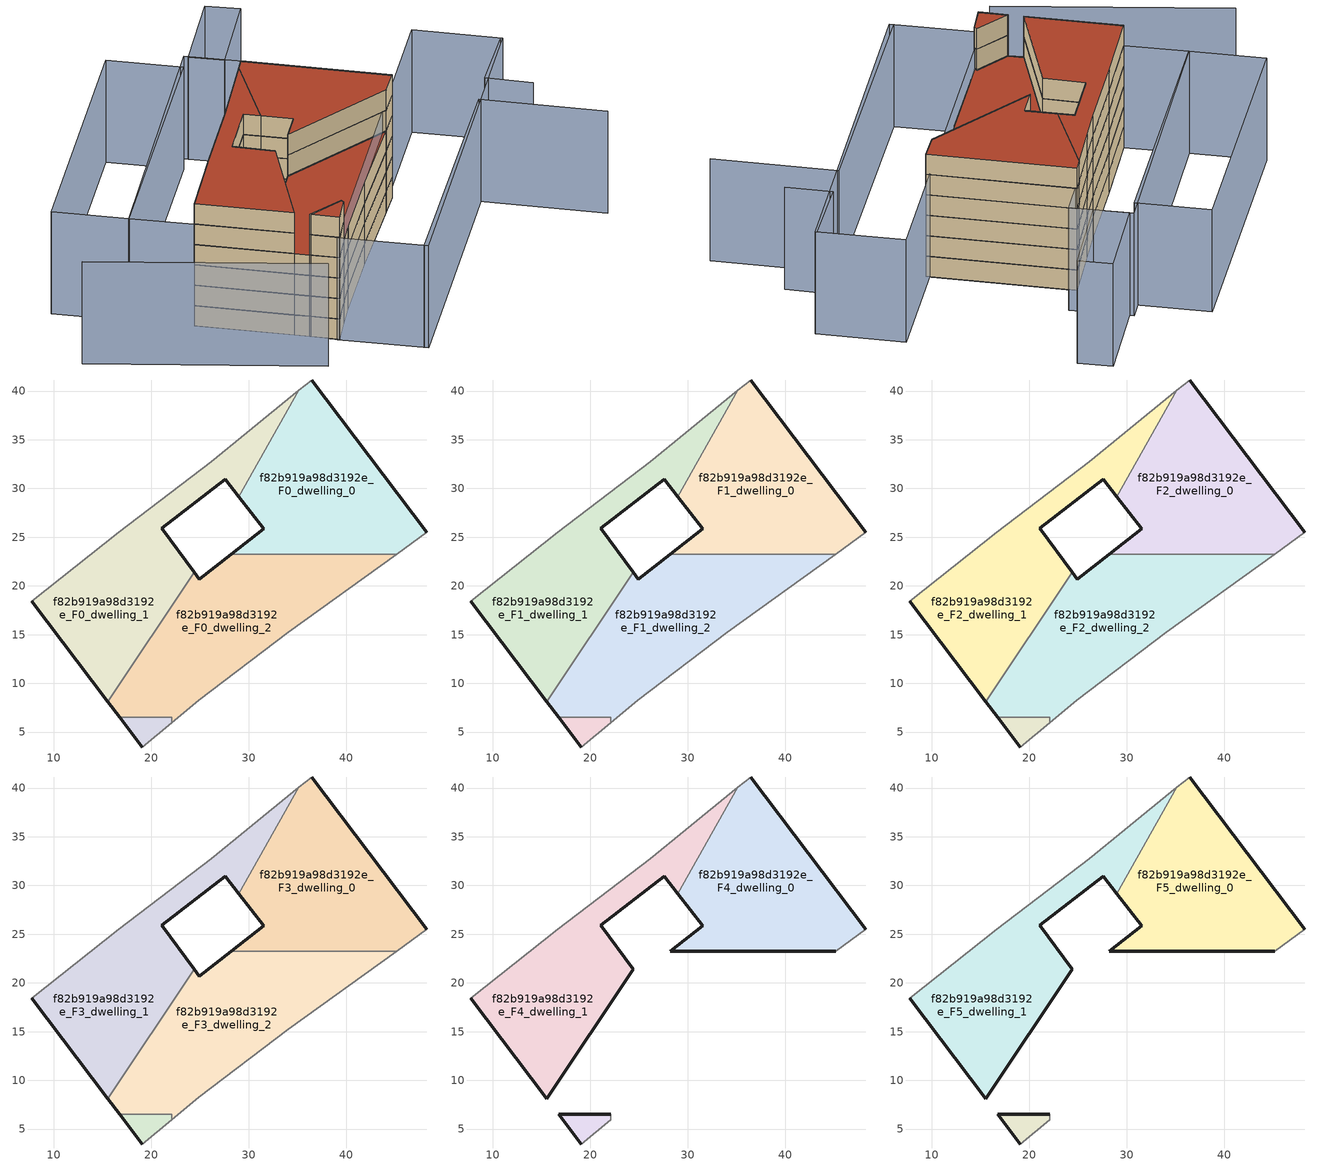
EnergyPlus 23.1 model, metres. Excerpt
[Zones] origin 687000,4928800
f82b919a98d3192e_F0_dwelling_0
 floor ground (EU_floor_Construction): 48.29,25.51 36.48,41.13 35.15,40.06 28.97,29.16 31.55,25.84 28.23,23.26 45.17,23.26 z0
 wall outside (EU_wall_Construction): 28.23,23.26 31.55,25.84 28.97,29.16 / 36.48,41.13 48.29,25.51 z0:3
 wall adiabatic (EU_wall_Construction): 48.29,25.51 45.17,23.26 / 35.15,40.06 36.48,41.13 z0:3
 wall to f82b919a98d3192e_F0_dwelling_2 (EU_wall_Construction): 45.17,23.26 28.23,23.26 z0:3
 wall to f82b919a98d3192e_F0_dwelling_1 (EU_wall_Construction): 28.97,29.16 35.15,40.06 z0:3
f82b919a98d3192e_F0_dwelling_1
 floor ground (EU_floor_Construction): 24.39,21.4 21.09,25.93 27.57,30.96 28.97,29.16 35.15,40.06 29.78,35.71 26.15,32.76 16.68,25.5 7.72,18.41 15.52,8.13 z0
 wall outside (EU_wall_Construction): 28.97,29.16 27.57,30.96 21.09,25.93 24.39,21.4 / 15.52,8.13 7.72,18.41 z0:3
 wall adiabatic (EU_wall_Construction): 7.72,18.41 16.68,25.5 26.15,32.76 29.78,35.71 35.15,40.06 z0:3
 wall to f82b919a98d3192e_F0_dwelling_2 (EU_wall_Construction): 24.39,21.4 15.52,8.13 z0:3
f82b919a98d3192e_F0_dwelling_2
 floor ground (EU_floor_Construction): 34.06,15.24 45.17,23.26 28.23,23.26 24.92,20.68 24.39,21.4 15.52,8.13 16.75,6.51 22.1,6.51 22.1,5.97 24.88,8.25 z0
 wall outside (EU_wall_Construction): 16.75,6.51 15.52,8.13 / 24.39,21.4 24.92,20.68 28.23,23.26 z0:3
 wall adiabatic (EU_wall_Construction): 45.17,23.26 34.06,15.24 24.88,8.25 22.1,5.97 z0:3
 wall to f82b919a98d3192e_F0_circulation (EU_wall_Construction): 22.1,5.97 22.1,6.51 16.75,6.51 z0:3
f82b919a98d3192e_F0_circulation
 floor ground (EU_floor_Construction): 22.1,5.97 22.1,6.51 16.75,6.51 19.06,3.46 z0
 wall outside (EU_wall_Construction): 19.06,3.46 16.75,6.51 z0:3
 wall adiabatic (EU_wall_Construction): 22.1,5.97 19.06,3.46 z0:3
f82b919a98d3192e_F1_dwelling_0
 floor to f82b919a98d3192e_F0_dwelling_0 (EU_floor_Construction): 48.29,25.51 36.48,41.13 35.15,40.06 28.97,29.16 31.55,25.84 28.23,23.26 45.17,23.26 z3
 wall outside (EU_wall_Construction): 28.23,23.26 31.55,25.84 28.97,29.16 / 36.48,41.13 48.29,25.51 z3:6
 wall adiabatic (EU_wall_Construction): 48.29,25.51 45.17,23.26 / 35.15,40.06 36.48,41.13 z3:6
 wall to f82b919a98d3192e_F1_dwelling_2 (EU_wall_Construction): 45.17,23.26 28.23,23.26 z3:6
 wall to f82b919a98d3192e_F1_dwelling_1 (EU_wall_Construction): 28.97,29.16 35.15,40.06 z3:6
f82b919a98d3192e_F1_dwelling_1
 floor to f82b919a98d3192e_F0_dwelling_1 (EU_floor_Construction): 24.39,21.4 21.09,25.93 27.57,30.96 28.97,29.16 35.15,40.06 29.78,35.71 26.15,32.76 16.68,25.5 7.72,18.41 15.52,8.13 z3
 wall outside (EU_wall_Construction): 28.97,29.16 27.57,30.96 21.09,25.93 24.39,21.4 / 15.52,8.13 7.72,18.41 z3:6
 wall adiabatic (EU_wall_Construction): 7.72,18.41 16.68,25.5 26.15,32.76 29.78,35.71 35.15,40.06 z3:6
 wall to f82b919a98d3192e_F1_dwelling_2 (EU_wall_Construction): 24.39,21.4 15.52,8.13 z3:6
f82b919a98d3192e_F1_dwelling_2
 floor to f82b919a98d3192e_F0_dwelling_2 (EU_floor_Construction): 34.06,15.24 45.17,23.26 28.23,23.26 24.92,20.68 24.39,21.4 15.52,8.13 16.75,6.51 22.1,6.51 22.1,5.97 24.88,8.25 z3
 wall outside (EU_wall_Construction): 16.75,6.51 15.52,8.13 / 24.39,21.4 24.92,20.68 28.23,23.26 z3:6
 wall adiabatic (EU_wall_Construction): 45.17,23.26 34.06,15.24 24.88,8.25 22.1,5.97 z3:6
 wall to f82b919a98d3192e_F1_circulation (EU_wall_Construction): 22.1,5.97 22.1,6.51 16.75,6.51 z3:6
f82b919a98d3192e_F1_circulation
 floor to f82b919a98d3192e_F0_circulation (EU_floor_Construction): 22.1,5.97 22.1,6.51 16.75,6.51 19.06,3.46 z3
 wall outside (EU_wall_Construction): 19.06,3.46 16.75,6.51 z3:6
 wall adiabatic (EU_wall_Construction): 22.1,5.97 19.06,3.46 z3:6
f82b919a98d3192e_F2_dwelling_0
 floor to f82b919a98d3192e_F1_dwelling_0 (EU_floor_Construction): 48.29,25.51 36.48,41.13 35.15,40.06 28.97,29.16 31.55,25.84 28.23,23.26 45.17,23.26 z6
 wall outside (EU_wall_Construction): 28.23,23.26 31.55,25.84 28.97,29.16 / 36.48,41.13 48.29,25.51 z6:9
 wall adiabatic (EU_wall_Construction): 48.29,25.51 45.17,23.26 / 35.15,40.06 36.48,41.13 z6:9
 wall to f82b919a98d3192e_F2_dwelling_2 (EU_wall_Construction): 45.17,23.26 28.23,23.26 z6:9
 wall to f82b919a98d3192e_F2_dwelling_1 (EU_wall_Construction): 28.97,29.16 35.15,40.06 z6:9
f82b919a98d3192e_F2_dwelling_1
 floor to f82b919a98d3192e_F1_dwelling_1 (EU_floor_Construction): 24.39,21.4 21.09,25.93 27.57,30.96 28.97,29.16 35.15,40.06 29.78,35.71 26.15,32.76 16.68,25.5 7.72,18.41 15.52,8.13 z6
 wall outside (EU_wall_Construction): 28.97,29.16 27.57,30.96 21.09,25.93 24.39,21.4 / 15.52,8.13 7.72,18.41 z6:9
 wall adiabatic (EU_wall_Construction): 7.72,18.41 16.68,25.5 26.15,32.76 29.78,35.71 35.15,40.06 z6:9
 wall to f82b919a98d3192e_F2_dwelling_2 (EU_wall_Construction): 24.39,21.4 15.52,8.13 z6:9
f82b919a98d3192e_F2_dwelling_2
 floor to f82b919a98d3192e_F1_dwelling_2 (EU_floor_Construction): 34.06,15.24 45.17,23.26 28.23,23.26 24.92,20.68 24.39,21.4 15.52,8.13 16.75,6.51 22.1,6.51 22.1,5.97 24.88,8.25 z6
 wall outside (EU_wall_Construction): 16.75,6.51 15.52,8.13 / 24.39,21.4 24.92,20.68 28.23,23.26 z6:9
 wall adiabatic (EU_wall_Construction): 45.17,23.26 34.06,15.24 24.88,8.25 22.1,5.97 z6:9
 wall to f82b919a98d3192e_F2_circulation (EU_wall_Construction): 22.1,5.97 22.1,6.51 16.75,6.51 z6:9
f82b919a98d3192e_F2_circulation
 floor to f82b919a98d3192e_F1_circulation (EU_floor_Construction): 22.1,5.97 22.1,6.51 16.75,6.51 19.06,3.46 z6
 wall outside (EU_wall_Construction): 19.06,3.46 16.75,6.51 z6:9
 wall adiabatic (EU_wall_Construction): 22.1,5.97 19.06,3.46 z6:9
f82b919a98d3192e_F3_dwelling_0
 floor to f82b919a98d3192e_F2_dwelling_0 (EU_floor_Construction): 48.29,25.51 36.48,41.13 35.15,40.06 28.97,29.16 31.55,25.84 28.23,23.26 45.17,23.26 z9
 wall outside (EU_wall_Construction): 28.23,23.26 31.55,25.84 28.97,29.16 / 36.48,41.13 48.29,25.51 z9:12
 wall adiabatic (EU_wall_Construction): 48.29,25.51 45.17,23.26 / 35.15,40.06 36.48,41.13 z9:12
 wall to f82b919a98d3192e_F3_dwelling_2 (EU_wall_Construction): 45.17,23.26 28.23,23.26 z9:12
 wall to f82b919a98d3192e_F3_dwelling_1 (EU_wall_Construction): 28.97,29.16 35.15,40.06 z9:12
f82b919a98d3192e_F3_dwelling_1
 floor to f82b919a98d3192e_F2_dwelling_1 (EU_floor_Construction): 24.39,21.4 21.09,25.93 27.57,30.96 28.97,29.16 35.15,40.06 29.78,35.71 26.15,32.76 16.68,25.5 7.72,18.41 15.52,8.13 z9
 wall outside (EU_wall_Construction): 28.97,29.16 27.57,30.96 21.09,25.93 24.39,21.4 / 15.52,8.13 7.72,18.41 z9:12
 wall adiabatic (EU_wall_Construction): 7.72,18.41 16.68,25.5 26.15,32.76 29.78,35.71 35.15,40.06 z9:12
 wall to f82b919a98d3192e_F3_dwelling_2 (EU_wall_Construction): 24.39,21.4 15.52,8.13 z9:12
f82b919a98d3192e_F3_dwelling_2
 floor to f82b919a98d3192e_F2_dwelling_2 (EU_floor_Construction): 34.06,15.24 45.17,23.26 28.23,23.26 24.92,20.68 24.39,21.4 15.52,8.13 16.75,6.51 22.1,6.51 22.1,5.97 24.88,8.25 z9
 wall outside (EU_wall_Construction): 16.75,6.51 15.52,8.13 / 24.39,21.4 24.92,20.68 28.23,23.26 z9:12
 wall adiabatic (EU_wall_Construction): 45.17,23.26 34.06,15.24 24.88,8.25 22.1,5.97 z9:12
 wall to f82b919a98d3192e_F3_circulation (EU_wall_Construction): 22.1,5.97 22.1,6.51 16.75,6.51 z9:12
 roof outside (EU_roof_Construction): 45.17,23.26 34.06,15.24 24.88,8.25 22.1,5.97 22.1,6.51 16.75,6.51 15.52,8.13 24.39,21.4 24.92,20.68 28.23,23.26 z12
f82b919a98d3192e_F3_circulation
 floor to f82b919a98d3192e_F2_circulation (EU_floor_Construction): 22.1,5.97 22.1,6.51 16.75,6.51 19.06,3.46 z9
 wall outside (EU_wall_Construction): 19.06,3.46 16.75,6.51 z9:12
 wall adiabatic (EU_wall_Construction): 22.1,5.97 19.06,3.46 z9:12
f82b919a98d3192e_F4_dwelling_0
 floor to f82b919a98d3192e_F3_dwelling_0 (EU_floor_Construction): 48.29,25.51 36.48,41.13 35.15,40.06 28.97,29.16 31.55,25.84 28.23,23.26 45.17,23.26 z12
 wall outside (EU_wall_Construction): 45.17,23.26 28.23,23.26 31.55,25.84 28.97,29.16 / 36.48,41.13 48.29,25.51 z12:15
 wall adiabatic (EU_wall_Construction): 48.29,25.51 45.17,23.26 / 35.15,40.06 36.48,41.13 z12:15
 wall to f82b919a98d3192e_F4_dwelling_1 (EU_wall_Construction): 28.97,29.16 35.15,40.06 z12:15
f82b919a98d3192e_F4_dwelling_1
 floor to f82b919a98d3192e_F3_dwelling_1 (EU_floor_Construction): 24.39,21.4 21.09,25.93 27.57,30.96 28.97,29.16 35.15,40.06 29.78,35.71 26.15,32.76 16.68,25.5 7.72,18.41 15.52,8.13 z12
 wall outside (EU_wall_Construction): 28.97,29.16 27.57,30.96 21.09,25.93 24.39,21.4 15.52,8.13 7.72,18.41 z12:15
 wall adiabatic (EU_wall_Construction): 7.72,18.41 16.68,25.5 26.15,32.76 29.78,35.71 35.15,40.06 z12:15
f82b919a98d3192e_F4_circulation
 floor to f82b919a98d3192e_F3_circulation (EU_floor_Construction): 22.1,5.97 22.1,6.51 16.75,6.51 19.06,3.46 z12
 wall outside (EU_wall_Construction): 19.06,3.46 16.75,6.51 22.1,6.51 z12:15
 wall adiabatic (EU_wall_Construction): 22.1,6.51 22.1,5.97 19.06,3.46 z12:15
f82b919a98d3192e_F5_dwelling_0
 floor to f82b919a98d3192e_F4_dwelling_0 (EU_floor_Construction): 48.29,25.51 36.48,41.13 35.15,40.06 28.97,29.16 31.55,25.84 28.23,23.26 45.17,23.26 z15
 wall outside (EU_wall_Construction): 45.17,23.26 28.23,23.26 31.55,25.84 28.97,29.16 / 36.48,41.13 48.29,25.51 z15:18
 wall adiabatic (EU_wall_Construction): 48.29,25.51 45.17,23.26 / 35.15,40.06 36.48,41.13 z15:18
 wall to f82b919a98d3192e_F5_dwelling_1 (EU_wall_Construction): 28.97,29.16 35.15,40.06 z15:18
 roof outside (EU_roof_Construction): 36.48,41.13 48.29,25.51 45.17,23.26 28.23,23.26 31.55,25.84 28.97,29.16 35.15,40.06 z18
f82b919a98d3192e_F5_dwelling_1
 floor to f82b919a98d3192e_F4_dwelling_1 (EU_floor_Construction): 24.39,21.4 21.09,25.93 27.57,30.96 28.97,29.16 35.15,40.06 29.78,35.71 26.15,32.76 16.68,25.5 7.72,18.41 15.52,8.13 z15
 wall outside (EU_wall_Construction): 28.97,29.16 27.57,30.96 21.09,25.93 24.39,21.4 15.52,8.13 7.72,18.41 z15:18
 wall adiabatic (EU_wall_Construction): 7.72,18.41 16.68,25.5 26.15,32.76 29.78,35.71 35.15,40.06 z15:18
 roof outside (EU_roof_Construction): 35.15,40.06 28.97,29.16 27.57,30.96 21.09,25.93 24.39,21.4 15.52,8.13 7.72,18.41 16.68,25.5 26.15,32.76 29.78,35.71 z18
f82b919a98d3192e_F5_circulation
 floor to f82b919a98d3192e_F4_circulation (EU_floor_Construction): 22.1,5.97 22.1,6.51 16.75,6.51 19.06,3.46 z15
 wall outside (EU_wall_Construction): 19.06,3.46 16.75,6.51 22.1,6.51 z15:18
 wall adiabatic (EU_wall_Construction): 22.1,6.51 22.1,5.97 19.06,3.46 z15:18
 roof outside (EU_roof_Construction): 22.1,6.51 22.1,5.97 19.06,3.46 16.75,6.51 z18
shading: -9.23,20.99 13.47,-0.48 / 25.67,-5.26 55.73,17.4 / 55.73,17.4 65.78,4.07 / 63.64,15.78 59.94,20.83 / 59.94,20.83 68,26.73 / 68.42,26.73 26,-5.7 / 26,-5.7 18.85,3.65 / 18.85,3.65 61.27,36.08 / 61.27,36.08 68.42,26.73 / 40.59,44.01 7.72,18.41 / 7.72,18.41 2.53,25.08 / 2.53,25.08 35.4,50.67 / 35.4,50.67 40.59,44.01 / 33.52,48.66 2.57,25.02 / 2.57,25.02 -3.56,33.03 / -3.56,33.03 27.4,56.68 / 27.4,56.68 33.52,48.66 / 35.68,50.14 45.96,58.3 / 45.96,58.3 48.85,54.65 / 48.85,54.65 38.57,46.49 / 38.57,46.49 35.68,50.14 z0:15
[Building]
EU S2 Campaign: North Axis=0; Terrain=City; Solar Distribution=FullExterior
[Site:Location]
Bologna: Latitude=44.5; Longitude=11.25; Time Zone=1; Elevation=37
[SizingPeriod:WeatherFileDays]
AnnualSizingPeriod: Begin Month=1; Begin Day of Month=1; End Month=12; End Day of Month=31; Day of Week for Start Day=Monday; Use Weather File Daylight Saving Period=No; Use Weather File Rain and Snow Indicators=No
[MATERIAL]
EU_InternalMass_Material: Roughness=MediumRough; Thickness=0.1; Conductivity=1; Density=1800; Specific Heat=900; Thermal Absorptance=0.9; Solar Absorptance=0.7; Visible Absorptance=0.7
[MATERIAL:NOMASS] Roughness=MediumRough; Thermal Absorptance=0.9; Solar Absorptance=0.7; Visible Absorptance=0.7
Name | Thermal Resistance
EU_wall_NoMass | 0.905828
EU_roof_NoMass | 0.37593
EU_floor_NoMass | 0.67114
[CONSTRUCTION]
EU_wall_Construction: EU_wall_NoMass
EU_roof_Construction: EU_roof_NoMass
EU_floor_Construction: EU_floor_NoMass
EU_InternalMass_Construction: EU_InternalMass_Material
[ZONE] Type=1; Multiplier=1; Ceiling Height=autocalculate; Floor Area=autocalculate; Part of Total Floor Area=Yes
Name | Volume
f82b919a98d3192e_F0_dwelling_0 | 605.286
f82b919a98d3192e_F1_dwelling_0; f82b919a98d3192e_F2_dwelling_0; f82b919a98d3192e_F3_dwelling_0; f82b919a98d3192e_F4_dwelling_0; f82b919a98d3192e_F5_dwelling_0 | 605.283
f82b919a98d3192e_F0_dwelling_1 | 611.266
f82b919a98d3192e_F1_dwelling_1; f82b919a98d3192e_F2_dwelling_1; f82b919a98d3192e_F3_dwelling_1; f82b919a98d3192e_F4_dwelling_1; f82b919a98d3192e_F5_dwelling_1 | 611.267
f82b919a98d3192e_F0_dwelling_2; f82b919a98d3192e_F1_dwelling_2; f82b919a98d3192e_F2_dwelling_2; f82b919a98d3192e_F3_dwelling_2 | 670.651
f82b919a98d3192e_F0_circulation; f82b919a98d3192e_F1_circulation; f82b919a98d3192e_F2_circulation; f82b919a98d3192e_F3_circulation; f82b919a98d3192e_F4_circulation; f82b919a98d3192e_F5_circulation | 26.9033
[INTERNALMASS] Construction=EU_InternalMass_Construction
Name | Zone or ZoneList | Surface Area
f82b919a98d3192e_F0_dwelling_0_EU_InternalMass | f82b919a98d3192e_F0_dwelling_0 | 201.761
f82b919a98d3192e_F0_dwelling_1_EU_InternalMass | f82b919a98d3192e_F0_dwelling_1 | 203.757
f82b919a98d3192e_F0_dwelling_2_EU_InternalMass | f82b919a98d3192e_F0_dwelling_2 | 203.345
f82b919a98d3192e_F1_dwelling_0_EU_InternalMass | f82b919a98d3192e_F1_dwelling_0 | 201.761
f82b919a98d3192e_F1_dwelling_1_EU_InternalMass | f82b919a98d3192e_F1_dwelling_1 | 203.757
f82b919a98d3192e_F1_dwelling_2_EU_InternalMass | f82b919a98d3192e_F1_dwelling_2 | 203.345
f82b919a98d3192e_F2_dwelling_0_EU_InternalMass | f82b919a98d3192e_F2_dwelling_0 | 201.761
f82b919a98d3192e_F2_dwelling_1_EU_InternalMass | f82b919a98d3192e_F2_dwelling_1 | 203.757
f82b919a98d3192e_F2_dwelling_2_EU_InternalMass | f82b919a98d3192e_F2_dwelling_2 | 203.345
f82b919a98d3192e_F3_dwelling_0_EU_InternalMass | f82b919a98d3192e_F3_dwelling_0 | 201.761
f82b919a98d3192e_F3_dwelling_1_EU_InternalMass | f82b919a98d3192e_F3_dwelling_1 | 203.757
f82b919a98d3192e_F3_dwelling_2_EU_InternalMass | f82b919a98d3192e_F3_dwelling_2 | 203.345
f82b919a98d3192e_F4_dwelling_0_EU_InternalMass | f82b919a98d3192e_F4_dwelling_0 | 280.618
f82b919a98d3192e_F4_dwelling_1_EU_InternalMass | f82b919a98d3192e_F4_dwelling_1 | 280.618
f82b919a98d3192e_F5_dwelling_0_EU_InternalMass | f82b919a98d3192e_F5_dwelling_0 | 280.618
f82b919a98d3192e_F5_dwelling_1_EU_InternalMass | f82b919a98d3192e_F5_dwelling_1 | 280.618
[OTHEREQUIPMENT] Fuel Type=Electricity; Design Level Calculation Method=Watts/Area; Power per Zone Floor Area=1; Fraction Latent=0; Fraction Radiant=0; Fraction Lost=0; Carbon Dioxide Generation Rate=0; EndUse Subcategory=EU_Step8_InternalGains
Name | Zone or ZoneList or Space or SpaceList | Schedule
EU_Step8_InternalGain_f82b919a98d3192e_F0_dwelling_0_f000 | f82b919a98d3192e_F0_dwelling_0 | EU_Step8_GainSchedule_f82b919a98d3192e_F0_dwelling_0_f000
EU_Step8_InternalGain_f82b919a98d3192e_F0_dwelling_1_f000 | f82b919a98d3192e_F0_dwelling_1 | EU_Step8_GainSchedule_f82b919a98d3192e_F0_dwelling_1_f000
EU_Step8_InternalGain_f82b919a98d3192e_F0_dwelling_2_f000 | f82b919a98d3192e_F0_dwelling_2 | EU_Step8_GainSchedule_f82b919a98d3192e_F0_dwelling_2_f000
EU_Step8_InternalGain_f82b919a98d3192e_F1_dwelling_0_f000 | f82b919a98d3192e_F1_dwelling_0 | EU_Step8_GainSchedule_f82b919a98d3192e_F1_dwelling_0_f000
EU_Step8_InternalGain_f82b919a98d3192e_F1_dwelling_1_f000 | f82b919a98d3192e_F1_dwelling_1 | EU_Step8_GainSchedule_f82b919a98d3192e_F1_dwelling_1_f000
EU_Step8_InternalGain_f82b919a98d3192e_F1_dwelling_2_f000 | f82b919a98d3192e_F1_dwelling_2 | EU_Step8_GainSchedule_f82b919a98d3192e_F1_dwelling_2_f000
EU_Step8_InternalGain_f82b919a98d3192e_F2_dwelling_0_f000 | f82b919a98d3192e_F2_dwelling_0 | EU_Step8_GainSchedule_f82b919a98d3192e_F2_dwelling_0_f000
EU_Step8_InternalGain_f82b919a98d3192e_F2_dwelling_1_f000 | f82b919a98d3192e_F2_dwelling_1 | EU_Step8_GainSchedule_f82b919a98d3192e_F2_dwelling_1_f000
EU_Step8_InternalGain_f82b919a98d3192e_F2_dwelling_2_f000 | f82b919a98d3192e_F2_dwelling_2 | EU_Step8_GainSchedule_f82b919a98d3192e_F2_dwelling_2_f000
EU_Step8_InternalGain_f82b919a98d3192e_F3_dwelling_0_f000 | f82b919a98d3192e_F3_dwelling_0 | EU_Step8_GainSchedule_f82b919a98d3192e_F3_dwelling_0_f000
EU_Step8_InternalGain_f82b919a98d3192e_F3_dwelling_1_f000 | f82b919a98d3192e_F3_dwelling_1 | EU_Step8_GainSchedule_f82b919a98d3192e_F3_dwelling_1_f000
EU_Step8_InternalGain_f82b919a98d3192e_F3_dwelling_2_f000 | f82b919a98d3192e_F3_dwelling_2 | EU_Step8_GainSchedule_f82b919a98d3192e_F3_dwelling_2_f000
EU_Step8_InternalGain_f82b919a98d3192e_F4_dwelling_0_f000 | f82b919a98d3192e_F4_dwelling_0 | EU_Step8_GainSchedule_f82b919a98d3192e_F4_dwelling_0_f000
EU_Step8_InternalGain_f82b919a98d3192e_F4_dwelling_1_f000 | f82b919a98d3192e_F4_dwelling_1 | EU_Step8_GainSchedule_f82b919a98d3192e_F4_dwelling_1_f000
EU_Step8_InternalGain_f82b919a98d3192e_F5_dwelling_0_f000 | f82b919a98d3192e_F5_dwelling_0 | EU_Step8_GainSchedule_f82b919a98d3192e_F5_dwelling_0_f000
EU_Step8_InternalGain_f82b919a98d3192e_F5_dwelling_1_f000 | f82b919a98d3192e_F5_dwelling_1 | EU_Step8_GainSchedule_f82b919a98d3192e_F5_dwelling_1_f000
[ZONEINFILTRATION:DESIGNFLOWRATE] Schedule=EU_AlwaysOn; Design Flow Rate Calculation Method=Flow/Area; Flow Rate per Floor Area=0.0005; Constant Term Coefficient=1; Temperature Term Coefficient=0; Velocity Term Coefficient=0; Velocity Squared Term Coefficient=0
Name | Zone or ZoneList or Space or SpaceList
EU_Circulation_Infiltration_f82b919a98d3192e_F0_circulation | f82b919a98d3192e_F0_circulation
EU_Circulation_Infiltration_f82b919a98d3192e_F1_circulation | f82b919a98d3192e_F1_circulation
EU_Circulation_Infiltration_f82b919a98d3192e_F2_circulation | f82b919a98d3192e_F2_circulation
EU_Circulation_Infiltration_f82b919a98d3192e_F3_circulation | f82b919a98d3192e_F3_circulation
EU_Circulation_Infiltration_f82b919a98d3192e_F4_circulation | f82b919a98d3192e_F4_circulation
EU_Circulation_Infiltration_f82b919a98d3192e_F5_circulation | f82b919a98d3192e_F5_circulation
[ZONEVENTILATION:DESIGNFLOWRATE] Schedule=EU_AlwaysOn; Design Flow Rate Calculation Method=AirChanges/Hour; Air Changes per Hour=0.73129; Ventilation Type=Natural; Fan Pressure Rise=0; Fan Total Efficiency=1; Constant Term Coefficient=1; Temperature Term Coefficient=0; Velocity Term Coefficient=0; Velocity Squared Term Coefficient=0; Minimum Indoor Temperature=-100; Maximum Indoor Temperature=100; Delta Temperature=-100; Minimum Outdoor Temperature=-100; Maximum Outdoor Temperature=100; Maximum Wind Speed=40
Name | Zone or ZoneList or Space or SpaceList
EU_ConstantAir_f82b919a98d3192e_F0_dwelling_0 | f82b919a98d3192e_F0_dwelling_0
EU_ConstantAir_f82b919a98d3192e_F0_dwelling_1 | f82b919a98d3192e_F0_dwelling_1
EU_ConstantAir_f82b919a98d3192e_F0_dwelling_2 | f82b919a98d3192e_F0_dwelling_2
EU_ConstantAir_f82b919a98d3192e_F1_dwelling_0 | f82b919a98d3192e_F1_dwelling_0
EU_ConstantAir_f82b919a98d3192e_F1_dwelling_1 | f82b919a98d3192e_F1_dwelling_1
EU_ConstantAir_f82b919a98d3192e_F1_dwelling_2 | f82b919a98d3192e_F1_dwelling_2
EU_ConstantAir_f82b919a98d3192e_F2_dwelling_0 | f82b919a98d3192e_F2_dwelling_0
EU_ConstantAir_f82b919a98d3192e_F2_dwelling_1 | f82b919a98d3192e_F2_dwelling_1
EU_ConstantAir_f82b919a98d3192e_F2_dwelling_2 | f82b919a98d3192e_F2_dwelling_2
EU_ConstantAir_f82b919a98d3192e_F3_dwelling_0 | f82b919a98d3192e_F3_dwelling_0
EU_ConstantAir_f82b919a98d3192e_F3_dwelling_1 | f82b919a98d3192e_F3_dwelling_1
EU_ConstantAir_f82b919a98d3192e_F3_dwelling_2 | f82b919a98d3192e_F3_dwelling_2
EU_ConstantAir_f82b919a98d3192e_F4_dwelling_0 | f82b919a98d3192e_F4_dwelling_0
EU_ConstantAir_f82b919a98d3192e_F4_dwelling_1 | f82b919a98d3192e_F4_dwelling_1
EU_ConstantAir_f82b919a98d3192e_F5_dwelling_0 | f82b919a98d3192e_F5_dwelling_0
EU_ConstantAir_f82b919a98d3192e_F5_dwelling_1 | f82b919a98d3192e_F5_dwelling_1
[HVACTEMPLATE:THERMOSTAT] Constant Heating Setpoint=20; Constant Cooling Setpoint=50
EU_HeatOnly_f82b919a98d3192e_F0_dwelling_0; EU_HeatOnly_f82b919a98d3192e_F0_dwelling_1; EU_HeatOnly_f82b919a98d3192e_F0_dwelling_2; EU_HeatOnly_f82b919a98d3192e_F1_dwelling_0; EU_HeatOnly_f82b919a98d3192e_F1_dwelling_1; EU_HeatOnly_f82b919a98d3192e_F1_dwelling_2; EU_HeatOnly_f82b919a98d3192e_F2_dwelling_0; EU_HeatOnly_f82b919a98d3192e_F2_dwelling_1; EU_HeatOnly_f82b919a98d3192e_F2_dwelling_2; EU_HeatOnly_f82b919a98d3192e_F3_dwelling_0; EU_HeatOnly_f82b919a98d3192e_F3_dwelling_1; EU_HeatOnly_f82b919a98d3192e_F3_dwelling_2; EU_HeatOnly_f82b919a98d3192e_F4_dwelling_0; EU_HeatOnly_f82b919a98d3192e_F4_dwelling_1; EU_HeatOnly_f82b919a98d3192e_F5_dwelling_0; EU_HeatOnly_f82b919a98d3192e_F5_dwelling_1
[HVACTEMPLATE:ZONE:IDEALLOADSAIRSYSTEM] System Availability Schedule=EU_AlwaysOn; Maximum Heating Supply Air Temperature=50; Minimum Cooling Supply Air Temperature=13; Maximum Heating Supply Air Humidity Ratio=0.0156; Minimum Cooling Supply Air Humidity Ratio=0.0077; Heating Limit=NoLimit; Cooling Limit=NoLimit; Heating Availability Schedule=EU_AlwaysOn; Cooling Availability Schedule=EU_CoolingOff; Dehumidification Control Type=ConstantSensibleHeatRatio; Cooling Sensible Heat Ratio=0.7; Dehumidification Setpoint=60; Humidification Control Type=None; Humidification Setpoint=30; Outdoor Air Method=None; Outdoor Air Flow Rate per Person=0.00944; Outdoor Air Flow Rate per Zone Floor Area=0; Outdoor Air Flow Rate per Zone=0; Demand Controlled Ventilation Type=None; Outdoor Air Economizer Type=NoEconomizer; Heat Recovery Type=None; Sensible Heat Recovery Effectiveness=0.7; Latent Heat Recovery Effectiveness=0.65
Name | Template Thermostat
f82b919a98d3192e_F0_dwelling_0 | EU_HeatOnly_f82b919a98d3192e_F0_dwelling_0
f82b919a98d3192e_F0_dwelling_1 | EU_HeatOnly_f82b919a98d3192e_F0_dwelling_1
f82b919a98d3192e_F0_dwelling_2 | EU_HeatOnly_f82b919a98d3192e_F0_dwelling_2
f82b919a98d3192e_F1_dwelling_0 | EU_HeatOnly_f82b919a98d3192e_F1_dwelling_0
f82b919a98d3192e_F1_dwelling_1 | EU_HeatOnly_f82b919a98d3192e_F1_dwelling_1
f82b919a98d3192e_F1_dwelling_2 | EU_HeatOnly_f82b919a98d3192e_F1_dwelling_2
f82b919a98d3192e_F2_dwelling_0 | EU_HeatOnly_f82b919a98d3192e_F2_dwelling_0
f82b919a98d3192e_F2_dwelling_1 | EU_HeatOnly_f82b919a98d3192e_F2_dwelling_1
f82b919a98d3192e_F2_dwelling_2 | EU_HeatOnly_f82b919a98d3192e_F2_dwelling_2
f82b919a98d3192e_F3_dwelling_0 | EU_HeatOnly_f82b919a98d3192e_F3_dwelling_0
f82b919a98d3192e_F3_dwelling_1 | EU_HeatOnly_f82b919a98d3192e_F3_dwelling_1
f82b919a98d3192e_F3_dwelling_2 | EU_HeatOnly_f82b919a98d3192e_F3_dwelling_2
f82b919a98d3192e_F4_dwelling_0 | EU_HeatOnly_f82b919a98d3192e_F4_dwelling_0
f82b919a98d3192e_F4_dwelling_1 | EU_HeatOnly_f82b919a98d3192e_F4_dwelling_1
f82b919a98d3192e_F5_dwelling_0 | EU_HeatOnly_f82b919a98d3192e_F5_dwelling_0
f82b919a98d3192e_F5_dwelling_1 | EU_HeatOnly_f82b919a98d3192e_F5_dwelling_1
[SIZING:ZONE] Zone Cooling Design Supply Air Temperature Input Method=SupplyAirTemperature; Zone Cooling Design Supply Air Temperature=13; Zone Heating Design Supply Air Temperature Input Method=SupplyAirTemperature; Zone Heating Design Supply Air Temperature=50; Zone Cooling Design Supply Air Humidity Ratio=0.008; Zone Heating Design Supply Air Humidity Ratio=0.008; Cooling Design Air Flow Method=DesignDay; Cooling Design Air Flow Rate=0; Cooling Minimum Air Flow per Zone Floor Area=0.000762; Cooling Minimum Air Flow=0; Cooling Minimum Air Flow Fraction=0.2; Heating Design Air Flow Method=DesignDay; Heating Design Air Flow Rate=0; Heating Maximum Air Flow per Zone Floor Area=0.002032; Heating Maximum Air Flow=0.141576; Heating Maximum Air Flow Fraction=0.3; Account for Dedicated Outdoor Air System=No; Dedicated Outdoor Air System Control Strategy=NeutralSupplyAir; Dedicated Outdoor Air Low Setpoint Temperature for Design=autosize; Dedicated Outdoor Air High Setpoint Temperature for Design=autosize; Zone Load Sizing Method=Sensible Load Only No Latent Load; Zone Latent Cooling Design Supply Air Humidity Ratio Input Method=HumidityRatioDifference; Zone Cooling Design Supply Air Humidity Ratio Difference=0.005; Zone Latent Heating Design Supply Air Humidity Ratio Input Method=HumidityRatioDifference; Zone Humidification Design Supply Air Humidity Ratio Difference=0.005
f82b919a98d3192e_F0_dwelling_0; f82b919a98d3192e_F0_dwelling_1; f82b919a98d3192e_F0_dwelling_2; f82b919a98d3192e_F1_dwelling_0; f82b919a98d3192e_F1_dwelling_1; f82b919a98d3192e_F1_dwelling_2; f82b919a98d3192e_F2_dwelling_0; f82b919a98d3192e_F2_dwelling_1; f82b919a98d3192e_F2_dwelling_2; f82b919a98d3192e_F3_dwelling_0; f82b919a98d3192e_F3_dwelling_1; f82b919a98d3192e_F3_dwelling_2; f82b919a98d3192e_F4_dwelling_0; f82b919a98d3192e_F4_dwelling_1; f82b919a98d3192e_F5_dwelling_0; f82b919a98d3192e_F5_dwelling_1
[SCHEDULE:CONSTANT]
Name | Hourly Value
EU_AlwaysOn | 1
EU_CoolingOff | 0
[SCHEDULE:FILE] Column Number=1; Rows to Skip at Top=0; Number of Hours of Data=8760; Column Separator=Comma; Interpolate to Timestep=No; Minutes per Item=60; Adjust Schedule for Daylight Savings=Yes
Name | File
EU_Step8_GainSchedule_f82b919a98d3192e_F0_dwelling_0_f000 | ../../schedules/f82b919a98d3192e/f82b919a98d3192e_F0_dwelling_0_f000_gain.csv
EU_Step8_GainSchedule_f82b919a98d3192e_F0_dwelling_1_f000 | ../../schedules/f82b919a98d3192e/f82b919a98d3192e_F0_dwelling_1_f000_gain.csv
EU_Step8_GainSchedule_f82b919a98d3192e_F0_dwelling_2_f000 | ../../schedules/f82b919a98d3192e/f82b919a98d3192e_F0_dwelling_2_f000_gain.csv
EU_Step8_GainSchedule_f82b919a98d3192e_F1_dwelling_0_f000 | ../../schedules/f82b919a98d3192e/f82b919a98d3192e_F1_dwelling_0_f000_gain.csv
EU_Step8_GainSchedule_f82b919a98d3192e_F1_dwelling_1_f000 | ../../schedules/f82b919a98d3192e/f82b919a98d3192e_F1_dwelling_1_f000_gain.csv
EU_Step8_GainSchedule_f82b919a98d3192e_F1_dwelling_2_f000 | ../../schedules/f82b919a98d3192e/f82b919a98d3192e_F1_dwelling_2_f000_gain.csv
EU_Step8_GainSchedule_f82b919a98d3192e_F2_dwelling_0_f000 | ../../schedules/f82b919a98d3192e/f82b919a98d3192e_F2_dwelling_0_f000_gain.csv
EU_Step8_GainSchedule_f82b919a98d3192e_F2_dwelling_1_f000 | ../../schedules/f82b919a98d3192e/f82b919a98d3192e_F2_dwelling_1_f000_gain.csv
EU_Step8_GainSchedule_f82b919a98d3192e_F2_dwelling_2_f000 | ../../schedules/f82b919a98d3192e/f82b919a98d3192e_F2_dwelling_2_f000_gain.csv
EU_Step8_GainSchedule_f82b919a98d3192e_F3_dwelling_0_f000 | ../../schedules/f82b919a98d3192e/f82b919a98d3192e_F3_dwelling_0_f000_gain.csv
EU_Step8_GainSchedule_f82b919a98d3192e_F3_dwelling_1_f000 | ../../schedules/f82b919a98d3192e/f82b919a98d3192e_F3_dwelling_1_f000_gain.csv
EU_Step8_GainSchedule_f82b919a98d3192e_F3_dwelling_2_f000 | ../../schedules/f82b919a98d3192e/f82b919a98d3192e_F3_dwelling_2_f000_gain.csv
EU_Step8_GainSchedule_f82b919a98d3192e_F4_dwelling_0_f000 | ../../schedules/f82b919a98d3192e/f82b919a98d3192e_F4_dwelling_0_f000_gain.csv
EU_Step8_GainSchedule_f82b919a98d3192e_F4_dwelling_1_f000 | ../../schedules/f82b919a98d3192e/f82b919a98d3192e_F4_dwelling_1_f000_gain.csv
EU_Step8_GainSchedule_f82b919a98d3192e_F5_dwelling_0_f000 | ../../schedules/f82b919a98d3192e/f82b919a98d3192e_F5_dwelling_0_f000_gain.csv
EU_Step8_GainSchedule_f82b919a98d3192e_F5_dwelling_1_f000 | ../../schedules/f82b919a98d3192e/f82b919a98d3192e_F5_dwelling_1_f000_gain.csv
